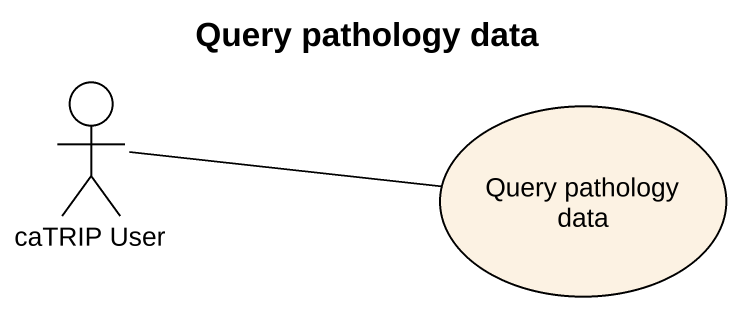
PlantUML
@startuml
title Query pathology data
actor "caTRIP User" as caTRIP_User
usecase "Query pathology data" as Query_pathology_data
caTRIP_User -right- Query_pathology_data
@enduml
